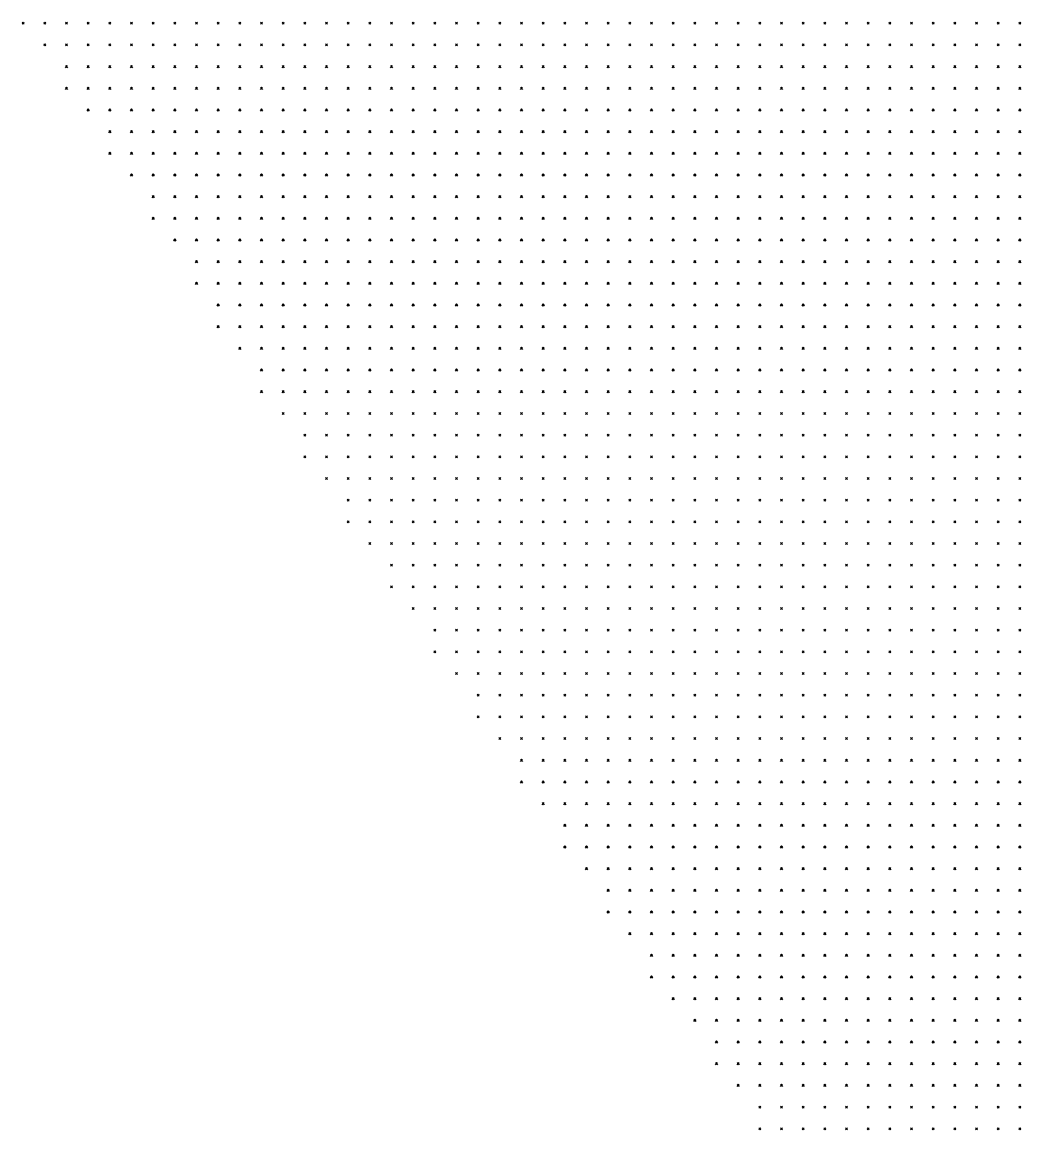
# Model space of a CAD drawing. Header units: metres. Extents: x 441556 to 446409, y 432338 to 461058.
# Drawn here: x 443403.2 to 443541.4, y 446405 to 446558.3 of the extents above; entities that cross this region are included whole.
import ezdxf

# ---------------------------------------------------------------- set-up
doc = ezdxf.new("R2010")
doc.units = ezdxf.units.M
doc.header["$MEASUREMENT"] = 0
doc.header["$PDMODE"] = 35
doc.header["$PDSIZE"] = 0.15
doc.layers.add('DTM-NOK-RevN_POINTS', color=91, linetype='Continuous')

msp = doc.modelspace()

# ---------------------------------------------------------------- linework, layer by layer
at = {"layer": 'DTM-NOK-RevN_POINTS'}
for p in [(443403.307, 446558.111, 407.173), (443406.306, 446558.111, 405.036), (443409.306, 446558.111, 403.388), (443412.305, 446558.111, 402.146), (443415.304, 446558.111, 401.703), (443418.304, 446558.111, 401.225), (443421.303, 446558.111, 401.348), (443424.302, 446558.111, 401.465), (443427.302, 446558.111, 401.196), (443430.301, 446558.111, 401.111), (443433.301, 446558.111, 401.029), (443436.3, 446558.111, 400.911), (443439.299, 446558.111, 400.824), (443442.299, 446558.111, 400.862), (443445.298, 446558.111, 400.918), (443448.297, 446558.111, 401.137), (443451.297, 446558.111, 400.831), (443454.296, 446558.111, 400.616), (443457.295, 446558.111, 400.487), (443460.295, 446558.111, 399.818), (443463.294, 446558.111, 399.357), (443466.293, 446558.111, 399.102), (443469.293, 446558.111, 398.835), (443472.292, 446558.111, 398.102), (443475.292, 446558.111, 397.607), (443478.291, 446558.111, 397.006), (443481.29, 446558.111, 396.434), (443484.29, 446558.111, 395.914), (443487.289, 446558.111, 395.497), (443490.288, 446558.111, 394.879), (443493.288, 446558.111, 394.239), (443496.287, 446558.111, 393.738), (443499.286, 446558.111, 393.065), (443502.286, 446558.111, 392.472), (443505.285, 446558.111, 391.913), (443508.285, 446558.111, 391.294), (443511.284, 446558.111, 390.999), (443514.283, 446558.111, 390.836), (443517.283, 446558.111, 390.04), (443520.282, 446558.111, 389.55), (443523.281, 446558.111, 389.219), (443526.281, 446558.111, 388.656), (443529.28, 446558.111, 388.606), (443532.279, 446558.111, 388.508), (443535.279, 446558.111, 388.21), (443538.278, 446558.111, 387.773), (443541.277, 446558.111, 387.357), (443406.306, 446555.112, 406.251), (443409.306, 446555.112, 404.626), (443412.305, 446555.112, 403.393), (443415.304, 446555.112, 402.834), (443418.304, 446555.112, 402.363), (443421.303, 446555.112, 402.96), (443424.302, 446555.112, 402.979), (443427.302, 446555.112, 402.627), (443430.301, 446555.112, 402.485), (443433.301, 446555.112, 402.382), (443436.3, 446555.112, 402.269), (443439.299, 446555.112, 402.132), (443442.299, 446555.112, 402.127), (443445.298, 446555.112, 402.098), (443448.297, 446555.112, 402.162), (443451.297, 446555.112, 401.885), (443454.296, 446555.112, 401.663), (443457.295, 446555.112, 401.549), (443460.295, 446555.112, 401.002), (443463.294, 446555.112, 400.621), (443466.293, 446555.112, 400.263), (443469.293, 446555.112, 399.761), (443472.292, 446555.112, 399.147), (443475.292, 446555.112, 398.433), (443478.291, 446555.112, 397.686), (443481.29, 446555.112, 397.26), (443484.29, 446555.112, 396.811), (443487.289, 446555.112, 396.172), (443490.288, 446555.112, 395.636), (443493.288, 446555.112, 395.167), (443496.287, 446555.112, 394.699), (443499.286, 446555.112, 394.115), (443502.286, 446555.112, 393.474), (443505.285, 446555.112, 392.776), (443508.285, 446555.112, 392.491), (443511.284, 446555.112, 391.511), (443514.283, 446555.112, 391.27), (443517.283, 446555.112, 391.235), (443520.282, 446555.112, 390.733), (443523.281, 446555.112, 390.309), (443526.281, 446555.112, 389.78), (443529.28, 446555.112, 389.21), (443532.279, 446555.112, 389.041), (443535.279, 446555.112, 388.832), (443538.278, 446555.112, 388.548), (443541.277, 446555.112, 388.07), (443409.306, 446552.112, 406.314), (443412.305, 446552.112, 405.358), (443415.304, 446552.112, 404.664), (443418.304, 446552.112, 404.554), (443421.303, 446552.112, 404.654), (443424.302, 446552.112, 404.416), (443427.302, 446552.112, 404.051), (443430.301, 446552.112, 403.767), (443433.301, 446552.112, 403.693), (443436.3, 446552.112, 403.599), (443439.299, 446552.112, 403.444), (443442.299, 446552.112, 403.342), (443445.298, 446552.112, 403.347), (443448.297, 446552.112, 403.281), (443451.297, 446552.112, 403.086), (443454.296, 446552.112, 402.808), (443457.295, 446552.112, 402.527), (443460.295, 446552.112, 402.073), (443463.294, 446552.112, 401.867), (443466.293, 446552.112, 401.563), (443469.293, 446552.112, 400.935), (443472.292, 446552.112, 400.256), (443475.292, 446552.112, 399.591), (443478.291, 446552.112, 398.891), (443481.29, 446552.112, 398.378), (443484.29, 446552.112, 397.713), (443487.289, 446552.112, 397.265), (443490.288, 446552.112, 396.592), (443493.288, 446552.112, 396.031), (443496.287, 446552.112, 395.506), (443499.286, 446552.112, 395.126), (443502.286, 446552.112, 394.51), (443505.285, 446552.112, 393.918), (443508.285, 446552.112, 393.34), (443511.284, 446552.112, 392.761), (443514.283, 446552.112, 392.136), (443517.283, 446552.112, 391.789), (443520.282, 446552.112, 391.791), (443523.281, 446552.112, 391.407), (443526.281, 446552.112, 390.91), (443529.28, 446552.112, 390.401), (443532.279, 446552.112, 389.943), (443535.279, 446552.112, 389.405), (443538.278, 446552.112, 389.013), (443541.277, 446552.112, 388.629), (443409.306, 446549.113, 408.59), (443412.305, 446549.113, 407.353), (443415.304, 446549.113, 406.92), (443418.304, 446549.113, 406.586), (443421.303, 446549.113, 406.513), (443424.302, 446549.113, 406.178), (443427.302, 446549.113, 405.474), (443430.301, 446549.113, 405.157), (443433.301, 446549.113, 404.94), (443436.3, 446549.113, 404.881), (443439.299, 446549.113, 404.672), (443442.299, 446549.113, 404.715), (443445.298, 446549.113, 404.64), (443448.297, 446549.113, 404.568), (443451.297, 446549.113, 404.534), (443454.296, 446549.113, 404.067), (443457.295, 446549.113, 403.71), (443460.295, 446549.113, 403.23), (443463.294, 446549.113, 402.916), (443466.293, 446549.113, 402.404), (443469.293, 446549.113, 401.987), (443472.292, 446549.113, 401.37), (443475.292, 446549.113, 400.568), (443478.291, 446549.113, 399.929), (443481.29, 446549.113, 399.444), (443484.29, 446549.113, 398.798), (443487.289, 446549.113, 398.147), (443490.288, 446549.113, 397.554), (443493.288, 446549.113, 397.083), (443496.287, 446549.113, 396.456), (443499.286, 446549.113, 395.953), (443502.286, 446549.113, 395.553), (443505.285, 446549.113, 395.131), (443508.285, 446549.113, 394.382), (443511.284, 446549.113, 393.777), (443514.283, 446549.113, 393.265), (443517.283, 446549.113, 392.698), (443520.282, 446549.113, 392.251), (443523.281, 446549.113, 392.032), (443526.281, 446549.113, 391.671), (443529.28, 446549.113, 391.211), (443532.279, 446549.113, 390.624), (443535.279, 446549.113, 390.18), (443538.278, 446549.113, 389.658), (443541.277, 446549.113, 389.133), (443412.305, 446546.113, 409.762), (443415.304, 446546.113, 409.19), (443418.304, 446546.113, 408.825), (443421.303, 446546.113, 408.484), (443424.302, 446546.113, 407.762), (443427.302, 446546.113, 406.969), (443430.301, 446546.113, 406.568), (443433.301, 446546.113, 406.235), (443436.3, 446546.113, 406.123), (443439.299, 446546.113, 406.001), (443442.299, 446546.113, 406.15), (443445.298, 446546.113, 406.156), (443448.297, 446546.113, 406.102), (443451.297, 446546.113, 406.04), (443454.296, 446546.113, 405.581), (443457.295, 446546.113, 405.28), (443460.295, 446546.113, 404.594), (443463.294, 446546.113, 404.093), (443466.293, 446546.113, 403.488), (443469.293, 446546.113, 403.163), (443472.292, 446546.113, 402.519), (443475.292, 446546.113, 401.807), (443478.291, 446546.113, 401), (443481.29, 446546.113, 400.416), (443484.29, 446546.113, 399.791), (443487.289, 446546.113, 399.106), (443490.288, 446546.113, 398.556), (443493.288, 446546.113, 398.023), (443496.287, 446546.113, 397.505), (443499.286, 446546.113, 396.919), (443502.286, 446546.113, 396.702), (443505.285, 446546.113, 396.239), (443508.285, 446546.113, 395.395), (443511.284, 446546.113, 394.853), (443514.283, 446546.113, 394.33), (443517.283, 446546.113, 393.667), (443520.282, 446546.113, 393.295), (443523.281, 446546.113, 392.511), (443526.281, 446546.113, 392.025), (443529.28, 446546.113, 391.803), (443532.279, 446546.113, 391.37), (443535.279, 446546.113, 390.878), (443538.278, 446546.113, 390.373), (443541.277, 446546.113, 389.819), (443415.304, 446543.114, 411.422), (443418.304, 446543.114, 410.887), (443421.303, 446543.114, 409.981), (443424.302, 446543.114, 409.166), (443427.302, 446543.114, 408.544), (443430.301, 446543.114, 408.09), (443433.301, 446543.114, 407.664), (443436.3, 446543.114, 407.474), (443439.299, 446543.114, 407.365), (443442.299, 446543.114, 407.415), (443445.298, 446543.114, 407.419), (443448.297, 446543.114, 407.441), (443451.297, 446543.114, 407.358), (443454.296, 446543.114, 406.966), (443457.295, 446543.114, 406.539), (443460.295, 446543.114, 405.858), (443463.294, 446543.114, 405.288), (443466.293, 446543.114, 404.751), (443469.293, 446543.114, 404.141), (443472.292, 446543.114, 403.629), (443475.292, 446543.114, 402.806), (443478.291, 446543.114, 402.206), (443481.29, 446543.114, 401.481), (443484.29, 446543.114, 400.76), (443487.289, 446543.114, 400.162), (443490.288, 446543.114, 399.6), (443493.288, 446543.114, 398.982), (443496.287, 446543.114, 398.628), (443499.286, 446543.114, 398.1), (443502.286, 446543.114, 397.334), (443505.285, 446543.114, 396.941), (443508.285, 446543.114, 396.365), (443511.284, 446543.114, 395.823), (443514.283, 446543.114, 395.16), (443517.283, 446543.114, 394.613), (443520.282, 446543.114, 394.044), (443523.281, 446543.114, 393.488), (443526.281, 446543.114, 392.971), (443529.28, 446543.114, 392.415), (443532.279, 446543.114, 391.967), (443535.279, 446543.114, 391.345), (443538.278, 446543.114, 390.819), (443541.277, 446543.114, 390.292), (443415.304, 446540.115, 413.578), (443418.304, 446540.115, 412.521), (443421.303, 446540.115, 411.595), (443424.302, 446540.115, 410.572), (443427.302, 446540.115, 410.124), (443430.301, 446540.115, 409.546), (443433.301, 446540.115, 409.14), (443436.3, 446540.115, 409.093), (443439.299, 446540.115, 408.852), (443442.299, 446540.115, 408.907), (443445.298, 446540.115, 408.992), (443448.297, 446540.115, 408.612), (443451.297, 446540.115, 408.4), (443454.296, 446540.115, 408.048), (443457.295, 446540.115, 407.636), (443460.295, 446540.115, 406.991), (443463.294, 446540.115, 406.532), (443466.293, 446540.115, 405.885), (443469.293, 446540.115, 405.231), (443472.292, 446540.115, 404.708), (443475.292, 446540.115, 403.903), (443478.291, 446540.115, 403.269), (443481.29, 446540.115, 402.619), (443484.29, 446540.115, 401.789), (443487.289, 446540.115, 401.153), (443490.288, 446540.115, 400.586), (443493.288, 446540.115, 399.969), (443496.287, 446540.115, 399.576), (443499.286, 446540.115, 398.732), (443502.286, 446540.115, 398.083), (443505.285, 446540.115, 397.438), (443508.285, 446540.115, 396.911), (443511.284, 446540.115, 396.489), (443514.283, 446540.115, 395.859), (443517.283, 446540.115, 395.309), (443520.282, 446540.115, 394.759), (443523.281, 446540.115, 394.253), (443526.281, 446540.115, 393.644), (443529.28, 446540.115, 393.217), (443532.279, 446540.115, 392.657), (443535.279, 446540.115, 391.963), (443538.278, 446540.115, 391.483), (443541.277, 446540.115, 391.016), (443418.304, 446537.115, 414.261), (443421.303, 446537.115, 412.982), (443424.302, 446537.115, 412.007), (443427.302, 446537.115, 411.433), (443430.301, 446537.115, 410.934), (443433.301, 446537.115, 410.591), (443436.3, 446537.115, 410.51), (443439.299, 446537.115, 410.34), (443442.299, 446537.115, 410.443), (443445.298, 446537.115, 410.462), (443448.297, 446537.115, 409.886), (443451.297, 446537.115, 409.4), (443454.296, 446537.115, 409.102), (443457.295, 446537.115, 408.712), (443460.295, 446537.115, 408.03), (443463.294, 446537.115, 407.481), (443466.293, 446537.115, 406.971), (443469.293, 446537.115, 406.402), (443472.292, 446537.115, 405.785), (443475.292, 446537.115, 404.967), (443478.291, 446537.115, 404.332), (443481.29, 446537.115, 403.567), (443484.29, 446537.115, 402.946), (443487.289, 446537.115, 402.164), (443490.288, 446537.115, 401.559), (443493.288, 446537.115, 400.788), (443496.287, 446537.115, 400.177), (443499.286, 446537.115, 399.71), (443502.286, 446537.115, 399.093), (443505.285, 446537.115, 398.521), (443508.285, 446537.115, 397.797), (443511.284, 446537.115, 397.231), (443514.283, 446537.115, 396.679), (443517.283, 446537.115, 396.061), (443520.282, 446537.115, 395.432), (443523.281, 446537.115, 394.784), (443526.281, 446537.115, 394.303), (443529.28, 446537.115, 393.857), (443532.279, 446537.115, 393.255), (443535.279, 446537.115, 392.684), (443538.278, 446537.115, 392.18), (443541.277, 446537.115, 391.687), (443421.303, 446534.116, 414.678), (443424.302, 446534.116, 413.68), (443427.302, 446534.116, 413.078), (443430.301, 446534.116, 412.588), (443433.301, 446534.116, 412.197), (443436.3, 446534.116, 411.964), (443439.299, 446534.116, 411.845), (443442.299, 446534.116, 411.739), (443445.298, 446534.116, 411.557), (443448.297, 446534.116, 411.376), (443451.297, 446534.116, 411.042), (443454.296, 446534.116, 410.668), (443457.295, 446534.116, 410.083), (443460.295, 446534.116, 409.221), (443463.294, 446534.116, 408.648), (443466.293, 446534.116, 408.058), (443469.293, 446534.116, 407.617), (443472.292, 446534.116, 406.894), (443475.292, 446534.116, 406.211), (443478.291, 446534.116, 405.232), (443481.29, 446534.116, 404.575), (443484.29, 446534.116, 403.803), (443487.289, 446534.116, 403.127), (443490.288, 446534.116, 402.417), (443493.288, 446534.116, 401.753), (443496.287, 446534.116, 401.162), (443499.286, 446534.116, 400.47), (443502.286, 446534.116, 399.899), (443505.285, 446534.116, 399.203), (443508.285, 446534.116, 398.53), (443511.284, 446534.116, 397.922), (443514.283, 446534.116, 397.388), (443517.283, 446534.116, 396.781), (443520.282, 446534.116, 396.305), (443523.281, 446534.116, 395.599), (443526.281, 446534.116, 394.962), (443529.28, 446534.116, 394.461), (443532.279, 446534.116, 393.933), (443535.279, 446534.116, 393.398), (443538.278, 446534.116, 392.77), (443541.277, 446534.116, 392.371), (443421.303, 446531.117, 416.36), (443424.302, 446531.117, 415.269), (443427.302, 446531.117, 414.582), (443430.301, 446531.117, 414.269), (443433.301, 446531.117, 413.853), (443436.3, 446531.117, 413.709), (443439.299, 446531.117, 413.432), (443442.299, 446531.117, 413.329), (443445.298, 446531.117, 412.953), (443448.297, 446531.117, 412.794), (443451.297, 446531.117, 412.314), (443454.296, 446531.117, 411.898), (443457.295, 446531.117, 411.141), (443460.295, 446531.117, 410.382), (443463.294, 446531.117, 409.911), (443466.293, 446531.117, 409.328), (443469.293, 446531.117, 408.653), (443472.292, 446531.117, 408.009), (443475.292, 446531.117, 407.192), (443478.291, 446531.117, 406.183), (443481.29, 446531.117, 405.372), (443484.29, 446531.117, 404.789), (443487.289, 446531.117, 403.985), (443490.288, 446531.117, 403.206), (443493.288, 446531.117, 402.655), (443496.287, 446531.117, 401.979), (443499.286, 446531.117, 401.42), (443502.286, 446531.117, 400.687), (443505.285, 446531.117, 399.942), (443508.285, 446531.117, 399.321), (443511.284, 446531.117, 398.696), (443514.283, 446531.117, 398.054), (443517.283, 446531.117, 397.482), (443520.282, 446531.117, 396.826), (443523.281, 446531.117, 396.237), (443526.281, 446531.117, 395.637), (443529.28, 446531.117, 394.948), (443532.279, 446531.117, 394.474), (443535.279, 446531.117, 393.919), (443538.278, 446531.117, 393.334), (443541.277, 446531.117, 392.931), (443424.302, 446528.117, 416.832), (443427.302, 446528.117, 416.189), (443430.301, 446528.117, 415.954), (443433.301, 446528.117, 415.704), (443436.3, 446528.117, 415.524), (443439.299, 446528.117, 415.044), (443442.299, 446528.117, 414.732), (443445.298, 446528.117, 414.476), (443448.297, 446528.117, 414.108), (443451.297, 446528.117, 413.605), (443454.296, 446528.117, 413.204), (443457.295, 446528.117, 412.442), (443460.295, 446528.117, 411.783), (443463.294, 446528.117, 411.145), (443466.293, 446528.117, 410.672), (443469.293, 446528.117, 409.932), (443472.292, 446528.117, 409.106), (443475.292, 446528.117, 407.978), (443478.291, 446528.117, 407.292), (443481.29, 446528.117, 406.522), (443484.29, 446528.117, 405.662), (443487.289, 446528.117, 404.771), (443490.288, 446528.117, 404.088), (443493.288, 446528.117, 403.407), (443496.287, 446528.117, 402.73), (443499.286, 446528.117, 402.098), (443502.286, 446528.117, 401.388), (443505.285, 446528.117, 400.665), (443508.285, 446528.117, 399.982), (443511.284, 446528.117, 399.35), (443514.283, 446528.117, 398.703), (443517.283, 446528.117, 398.026), (443520.282, 446528.117, 397.374), (443523.281, 446528.117, 396.809), (443526.281, 446528.117, 396.162), (443529.28, 446528.117, 395.564), (443532.279, 446528.117, 394.961), (443535.279, 446528.117, 394.516), (443538.278, 446528.117, 393.915), (443541.277, 446528.117, 393.365), (443427.302, 446525.118, 418.254), (443430.301, 446525.118, 417.848), (443433.301, 446525.118, 417.602), (443436.3, 446525.118, 417.211), (443439.299, 446525.118, 416.68), (443442.299, 446525.118, 416.248), (443445.298, 446525.118, 416.021), (443448.297, 446525.118, 415.672), (443451.297, 446525.118, 415.292), (443454.296, 446525.118, 414.81), (443457.295, 446525.118, 413.911), (443460.295, 446525.118, 413.041), (443463.294, 446525.118, 412.356), (443466.293, 446525.118, 411.696), (443469.293, 446525.118, 410.971), (443472.292, 446525.118, 410.163), (443475.292, 446525.118, 409.289), (443478.291, 446525.118, 408.381), (443481.29, 446525.118, 407.475), (443484.29, 446525.118, 406.618), (443487.289, 446525.118, 405.759), (443490.288, 446525.118, 405.019), (443493.288, 446525.118, 404.365), (443496.287, 446525.118, 403.757), (443499.286, 446525.118, 402.807), (443502.286, 446525.118, 402.134), (443505.285, 446525.118, 401.383), (443508.285, 446525.118, 400.624), (443511.284, 446525.118, 399.898), (443514.283, 446525.118, 399.369), (443517.283, 446525.118, 398.706), (443520.282, 446525.118, 398.071), (443523.281, 446525.118, 397.334), (443526.281, 446525.118, 396.839), (443529.28, 446525.118, 396.187), (443532.279, 446525.118, 395.397), (443535.279, 446525.118, 395.022), (443538.278, 446525.118, 394.507), (443541.277, 446525.118, 393.865), (443427.302, 446522.119, 420.038), (443430.301, 446522.119, 419.47), (443433.301, 446522.119, 419.117), (443436.3, 446522.119, 418.739), (443439.299, 446522.119, 418.252), (443442.299, 446522.119, 417.75), (443445.298, 446522.119, 417.503), (443448.297, 446522.119, 416.993), (443451.297, 446522.119, 416.58), (443454.296, 446522.119, 415.899), (443457.295, 446522.119, 415.011), (443460.295, 446522.119, 414.297), (443463.294, 446522.119, 413.774), (443466.293, 446522.119, 412.841), (443469.293, 446522.119, 412.291), (443472.292, 446522.119, 411.258), (443475.292, 446522.119, 410.344), (443478.291, 446522.119, 409.342), (443481.29, 446522.119, 408.375), (443484.29, 446522.119, 407.655), (443487.289, 446522.119, 406.869), (443490.288, 446522.119, 406.04), (443493.288, 446522.119, 405.326), (443496.287, 446522.119, 404.48), (443499.286, 446522.119, 403.754), (443502.286, 446522.119, 402.818), (443505.285, 446522.119, 402.182), (443508.285, 446522.119, 401.3), (443511.284, 446522.119, 400.617), (443514.283, 446522.119, 399.837), (443517.283, 446522.119, 399.289), (443520.282, 446522.119, 398.611), (443523.281, 446522.119, 398.057), (443526.281, 446522.119, 397.543), (443529.28, 446522.119, 396.87), (443532.279, 446522.119, 396.243), (443535.279, 446522.119, 395.625), (443538.278, 446522.119, 395.142), (443541.277, 446522.119, 394.581), (443430.301, 446519.119, 421.262), (443433.301, 446519.119, 420.795), (443436.3, 446519.119, 420.231), (443439.299, 446519.119, 419.729), (443442.299, 446519.119, 419.315), (443445.298, 446519.119, 418.671), (443448.297, 446519.119, 417.839), (443451.297, 446519.119, 417.609), (443454.296, 446519.119, 417.047), (443457.295, 446519.119, 416.4), (443460.295, 446519.119, 415.643), (443463.294, 446519.119, 414.834), (443466.293, 446519.119, 413.883), (443469.293, 446519.119, 413.206), (443472.292, 446519.119, 412.247), (443475.292, 446519.119, 411.239), (443478.291, 446519.119, 410.264), (443481.29, 446519.119, 409.387), (443484.29, 446519.119, 408.476), (443487.289, 446519.119, 407.873), (443490.288, 446519.119, 407.207), (443493.288, 446519.119, 406.211), (443496.287, 446519.119, 405.36), (443499.286, 446519.119, 404.497), (443502.286, 446519.119, 403.69), (443505.285, 446519.119, 402.83), (443508.285, 446519.119, 402.123), (443511.284, 446519.119, 401.395), (443514.283, 446519.119, 400.693), (443517.283, 446519.119, 399.91), (443520.282, 446519.119, 399.208), (443523.281, 446519.119, 398.761), (443526.281, 446519.119, 398.157), (443529.28, 446519.119, 397.519), (443532.279, 446519.119, 396.853), (443535.279, 446519.119, 396.235), (443538.278, 446519.119, 395.901), (443541.277, 446519.119, 395.432), (443430.301, 446516.12, 423.089), (443433.301, 446516.12, 422.514), (443436.3, 446516.12, 421.716), (443439.299, 446516.12, 420.721), (443442.299, 446516.12, 419.756), (443445.298, 446516.12, 419.109), (443448.297, 446516.12, 418.885), (443451.297, 446516.12, 418.978), (443454.296, 446516.12, 418.381), (443457.295, 446516.12, 417.615), (443460.295, 446516.12, 416.868), (443463.294, 446516.12, 415.984), (443466.293, 446516.12, 415.138), (443469.293, 446516.12, 414.423), (443472.292, 446516.12, 413.191), (443475.292, 446516.12, 412.108), (443478.291, 446516.12, 411.129), (443481.29, 446516.12, 410.069), (443484.29, 446516.12, 409.326), (443487.289, 446516.12, 408.701), (443490.288, 446516.12, 408.039), (443493.288, 446516.12, 407.244), (443496.287, 446516.12, 406.434), (443499.286, 446516.12, 405.421), (443502.286, 446516.12, 404.601), (443505.285, 446516.12, 403.733), (443508.285, 446516.12, 402.884), (443511.284, 446516.12, 402.08), (443514.283, 446516.12, 401.402), (443517.283, 446516.12, 400.566), (443520.282, 446516.12, 399.885), (443523.281, 446516.12, 399.389), (443526.281, 446516.12, 398.777), (443529.28, 446516.12, 398.079), (443532.279, 446516.12, 397.647), (443535.279, 446516.12, 396.822), (443538.278, 446516.12, 396.267), (443541.277, 446516.12, 395.711), (443433.301, 446513.12, 424.255), (443436.3, 446513.12, 423.177), (443439.299, 446513.12, 421.86), (443442.299, 446513.12, 420.901), (443445.298, 446513.12, 420.389), (443448.297, 446513.12, 420.457), (443451.297, 446513.12, 420.517), (443454.296, 446513.12, 419.648), (443457.295, 446513.12, 418.838), (443460.295, 446513.12, 417.852), (443463.294, 446513.12, 417.005), (443466.293, 446513.12, 416.099), (443469.293, 446513.12, 415.115), (443472.292, 446513.12, 414.022), (443475.292, 446513.12, 412.967), (443478.291, 446513.12, 411.9), (443481.29, 446513.12, 410.883), (443484.29, 446513.12, 409.95), (443487.289, 446513.12, 409.339), (443490.288, 446513.12, 408.763), (443493.288, 446513.12, 408.178), (443496.287, 446513.12, 407.425), (443499.286, 446513.12, 406.587), (443502.286, 446513.12, 405.64), (443505.285, 446513.12, 404.64), (443508.285, 446513.12, 403.673), (443511.284, 446513.12, 402.773), (443514.283, 446513.12, 402.058), (443517.283, 446513.12, 401.491), (443520.282, 446513.12, 400.559), (443523.281, 446513.12, 399.878), (443526.281, 446513.12, 399.385), (443529.28, 446513.12, 398.642), (443532.279, 446513.12, 398.03), (443535.279, 446513.12, 397.448), (443538.278, 446513.12, 396.925), (443541.277, 446513.12, 396.401), (443436.3, 446510.121, 424.607), (443439.299, 446510.121, 423.519), (443442.299, 446510.121, 422.698), (443445.298, 446510.121, 422.28), (443448.297, 446510.121, 422.332), (443451.297, 446510.121, 421.824), (443454.296, 446510.121, 420.815), (443457.295, 446510.121, 419.837), (443460.295, 446510.121, 418.95), (443463.294, 446510.121, 418.052), (443466.293, 446510.121, 416.828), (443469.293, 446510.121, 415.87), (443472.292, 446510.121, 414.826), (443475.292, 446510.121, 413.749), (443478.291, 446510.121, 412.788), (443481.29, 446510.121, 411.709), (443484.29, 446510.121, 410.59), (443487.289, 446510.121, 409.871), (443490.288, 446510.121, 409.44), (443493.288, 446510.121, 409.013), (443496.287, 446510.121, 408.282), (443499.286, 446510.121, 407.544), (443502.286, 446510.121, 406.606), (443505.285, 446510.121, 405.644), (443508.285, 446510.121, 404.675), (443511.284, 446510.121, 403.689), (443514.283, 446510.121, 402.676), (443517.283, 446510.121, 401.909), (443520.282, 446510.121, 401.193), (443523.281, 446510.121, 400.6), (443526.281, 446510.121, 399.997), (443529.28, 446510.121, 399.359), (443532.279, 446510.121, 398.693), (443535.279, 446510.121, 398.032), (443538.278, 446510.121, 397.502), (443541.277, 446510.121, 397.107), (443436.3, 446507.122, 425.955), (443439.299, 446507.122, 425.093), (443442.299, 446507.122, 424.518), (443445.298, 446507.122, 423.949), (443448.297, 446507.122, 423.884), (443451.297, 446507.122, 422.922), (443454.296, 446507.122, 421.854), (443457.295, 446507.122, 420.887), (443460.295, 446507.122, 419.963), (443463.294, 446507.122, 419.008), (443466.293, 446507.122, 417.899), (443469.293, 446507.122, 416.558), (443472.292, 446507.122, 415.585), (443475.292, 446507.122, 414.803), (443478.291, 446507.122, 413.806), (443481.29, 446507.122, 412.802), (443484.29, 446507.122, 411.58), (443487.289, 446507.122, 411.053), (443490.288, 446507.122, 410.749), (443493.288, 446507.122, 410.094), (443496.287, 446507.122, 409.471), (443499.286, 446507.122, 408.564), (443502.286, 446507.122, 407.613), (443505.285, 446507.122, 406.62), (443508.285, 446507.122, 405.579), (443511.284, 446507.122, 404.495), (443514.283, 446507.122, 403.565), (443517.283, 446507.122, 402.641), (443520.282, 446507.122, 401.905), (443523.281, 446507.122, 401.259), (443526.281, 446507.122, 400.55), (443529.28, 446507.122, 399.943), (443532.279, 446507.122, 399.427), (443535.279, 446507.122, 398.881), (443538.278, 446507.122, 398.001), (443541.277, 446507.122, 397.459), (443439.299, 446504.122, 426.405), (443442.299, 446504.122, 426.057), (443445.298, 446504.122, 425.612), (443448.297, 446504.122, 425.103), (443451.297, 446504.122, 424.275), (443454.296, 446504.122, 422.714), (443457.295, 446504.122, 421.439), (443460.295, 446504.122, 420.46), (443463.294, 446504.122, 419.767), (443466.293, 446504.122, 418.856), (443469.293, 446504.122, 417.461), (443472.292, 446504.122, 416.571), (443475.292, 446504.122, 415.867), (443478.291, 446504.122, 415.054), (443481.29, 446504.122, 414.409), (443484.29, 446504.122, 413.506), (443487.289, 446504.122, 412.887), (443490.288, 446504.122, 412.221), (443493.288, 446504.122, 411.641), (443496.287, 446504.122, 410.823), (443499.286, 446504.122, 409.788), (443502.286, 446504.122, 408.821), (443505.285, 446504.122, 407.641), (443508.285, 446504.122, 406.663), (443511.284, 446504.122, 405.772), (443514.283, 446504.122, 404.697), (443517.283, 446504.122, 403.669), (443520.282, 446504.122, 402.698), (443523.281, 446504.122, 401.916), (443526.281, 446504.122, 401.374), (443529.28, 446504.122, 400.787), (443532.279, 446504.122, 400.265), (443535.279, 446504.122, 399.56), (443538.278, 446504.122, 398.583), (443541.277, 446504.122, 397.966), (443442.299, 446501.123, 427.401), (443445.298, 446501.123, 426.602), (443448.297, 446501.123, 425.477), (443451.297, 446501.123, 424.458), (443454.296, 446501.123, 423.015), (443457.295, 446501.123, 421.606), (443460.295, 446501.123, 420.8), (443463.294, 446501.123, 420.154), (443466.293, 446501.123, 419.585), (443469.293, 446501.123, 418.36), (443472.292, 446501.123, 417.149), (443475.292, 446501.123, 416.166), (443478.291, 446501.123, 415.578), (443481.29, 446501.123, 415.436), (443484.29, 446501.123, 414.939), (443487.289, 446501.123, 414.481), (443490.288, 446501.123, 413.757), (443493.288, 446501.123, 412.919), (443496.287, 446501.123, 412.167), (443499.286, 446501.123, 411.127), (443502.286, 446501.123, 409.976), (443505.285, 446501.123, 408.669), (443508.285, 446501.123, 407.756), (443511.284, 446501.123, 406.593), (443514.283, 446501.123, 405.706), (443517.283, 446501.123, 404.737), (443520.282, 446501.123, 403.685), (443523.281, 446501.123, 402.806), (443526.281, 446501.123, 402.309), (443529.28, 446501.123, 401.714), (443532.279, 446501.123, 400.898), (443535.279, 446501.123, 399.76), (443538.278, 446501.123, 399.278), (443541.277, 446501.123, 399.243), (443442.299, 446498.124, 428.573), (443445.298, 446498.124, 427.246), (443448.297, 446498.124, 426.142), (443451.297, 446498.124, 424.847), (443454.296, 446498.124, 423.536), (443457.295, 446498.124, 422.458), (443460.295, 446498.124, 422.074), (443463.294, 446498.124, 421.286), (443466.293, 446498.124, 420.158), (443469.293, 446498.124, 418.625), (443472.292, 446498.124, 417.228), (443475.292, 446498.124, 416.775), (443478.291, 446498.124, 416.609), (443481.29, 446498.124, 416.623), (443484.29, 446498.124, 416.728), (443487.289, 446498.124, 416.082), (443490.288, 446498.124, 415.218), (443493.288, 446498.124, 414.426), (443496.287, 446498.124, 413.567), (443499.286, 446498.124, 412.552), (443502.286, 446498.124, 411.325), (443505.285, 446498.124, 409.995), (443508.285, 446498.124, 409.062), (443511.284, 446498.124, 408.009), (443514.283, 446498.124, 406.927), (443517.283, 446498.124, 405.801), (443520.282, 446498.124, 404.864), (443523.281, 446498.124, 404.02), (443526.281, 446498.124, 403.33), (443529.28, 446498.124, 402.341), (443532.279, 446498.124, 401.517), (443535.279, 446498.124, 400.706), (443538.278, 446498.124, 399.865), (443541.277, 446498.124, 399.52), (443445.298, 446495.124, 428.421), (443448.297, 446495.124, 427.075), (443451.297, 446495.124, 426.023), (443454.296, 446495.124, 424.552), (443457.295, 446495.124, 423.93), (443460.295, 446495.124, 423.406), (443463.294, 446495.124, 422.021), (443466.293, 446495.124, 420.751), (443469.293, 446495.124, 419.38), (443472.292, 446495.124, 418.53), (443475.292, 446495.124, 418.275), (443478.291, 446495.124, 418.306), (443481.29, 446495.124, 418.496), (443484.29, 446495.124, 418.127), (443487.289, 446495.124, 417.78), (443490.288, 446495.124, 417.038), (443493.288, 446495.124, 416.029), (443496.287, 446495.124, 415.204), (443499.286, 446495.124, 413.871), (443502.286, 446495.124, 412.928), (443505.285, 446495.124, 411.947), (443508.285, 446495.124, 411.058), (443511.284, 446495.124, 409.744), (443514.283, 446495.124, 408.594), (443517.283, 446495.124, 407.39), (443520.282, 446495.124, 406.106), (443523.281, 446495.124, 405.176), (443526.281, 446495.124, 404.138), (443529.28, 446495.124, 403.272), (443532.279, 446495.124, 402.47), (443535.279, 446495.124, 401.631), (443538.278, 446495.124, 400.828), (443541.277, 446495.124, 400.045), (443448.297, 446492.125, 428.402), (443451.297, 446492.125, 426.983), (443454.296, 446492.125, 425.987), (443457.295, 446492.125, 425.462), (443460.295, 446492.125, 424.327), (443463.294, 446492.125, 423.013), (443466.293, 446492.125, 421.657), (443469.293, 446492.125, 420.977), (443472.292, 446492.125, 421.046), (443475.292, 446492.125, 420.705), (443478.291, 446492.125, 420.716), (443481.29, 446492.125, 420.438), (443484.29, 446492.125, 419.944), (443487.289, 446492.125, 419.457), (443490.288, 446492.125, 418.655), (443493.288, 446492.125, 417.689), (443496.287, 446492.125, 416.501), (443499.286, 446492.125, 415.485), (443502.286, 446492.125, 414.876), (443505.285, 446492.125, 414.05), (443508.285, 446492.125, 413.166), (443511.284, 446492.125, 411.444), (443514.283, 446492.125, 410.201), (443517.283, 446492.125, 408.93), (443520.282, 446492.125, 407.216), (443523.281, 446492.125, 406.07), (443526.281, 446492.125, 405.307), (443529.28, 446492.125, 404.462), (443532.279, 446492.125, 403.507), (443535.279, 446492.125, 402.572), (443538.278, 446492.125, 401.736), (443541.277, 446492.125, 400.883), (443448.297, 446489.126, 429.47), (443451.297, 446489.126, 428.079), (443454.296, 446489.126, 427.607), (443457.295, 446489.126, 426.907), (443460.295, 446489.126, 425.701), (443463.294, 446489.126, 424.177), (443466.293, 446489.126, 423.156), (443469.293, 446489.126, 423.067), (443472.292, 446489.126, 423.062), (443475.292, 446489.126, 422.893), (443478.291, 446489.126, 422.813), (443481.29, 446489.126, 422.264), (443484.29, 446489.126, 421.721), (443487.289, 446489.126, 421.115), (443490.288, 446489.126, 420.187), (443493.288, 446489.126, 419.262), (443496.287, 446489.126, 418), (443499.286, 446489.126, 417.001), (443502.286, 446489.126, 416.159), (443505.285, 446489.126, 414.986), (443508.285, 446489.126, 414.224), (443511.284, 446489.126, 413.067), (443514.283, 446489.126, 411.698), (443517.283, 446489.126, 410.097), (443520.282, 446489.126, 408.651), (443523.281, 446489.126, 407.49), (443526.281, 446489.126, 406.608), (443529.28, 446489.126, 405.553), (443532.279, 446489.126, 404.582), (443535.279, 446489.126, 403.607), (443538.278, 446489.126, 402.654), (443541.277, 446489.126, 401.969), (443451.297, 446486.126, 429.907), (443454.296, 446486.126, 429.46), (443457.295, 446486.126, 428.574), (443460.295, 446486.126, 427.744), (443463.294, 446486.126, 426.606), (443466.293, 446486.126, 425.505), (443469.293, 446486.126, 425.473), (443472.292, 446486.126, 425.253), (443475.292, 446486.126, 424.866), (443478.291, 446486.126, 424.498), (443481.29, 446486.126, 424.016), (443484.29, 446486.126, 423.518), (443487.289, 446486.126, 422.69), (443490.288, 446486.126, 421.939), (443493.288, 446486.126, 420.709), (443496.287, 446486.126, 419.694), (443499.286, 446486.126, 418.324), (443502.286, 446486.126, 416.555), (443505.285, 446486.126, 415.298), (443508.285, 446486.126, 414.37), (443511.284, 446486.126, 413.355), (443514.283, 446486.126, 412.468), (443517.283, 446486.126, 411.483), (443520.282, 446486.126, 410.442), (443523.281, 446486.126, 409.278), (443526.281, 446486.126, 408.142), (443529.28, 446486.126, 407.115), (443532.279, 446486.126, 406.125), (443535.279, 446486.126, 405.041), (443538.278, 446486.126, 403.853), (443541.277, 446486.126, 402.844), (443454.296, 446483.127, 431.01), (443457.295, 446483.127, 430.037), (443460.295, 446483.127, 429.515), (443463.294, 446483.127, 428.635), (443466.293, 446483.127, 427.931), (443469.293, 446483.127, 427.7), (443472.292, 446483.127, 426.966), (443475.292, 446483.127, 426.589), (443478.291, 446483.127, 426.208), (443481.29, 446483.127, 425.579), (443484.29, 446483.127, 425.025), (443487.289, 446483.127, 424.244), (443490.288, 446483.127, 423.487), (443493.288, 446483.127, 422.38), (443496.287, 446483.127, 421.079), (443499.286, 446483.127, 419.249), (443502.286, 446483.127, 417.289), (443505.285, 446483.127, 416.324), (443508.285, 446483.127, 415.292), (443511.284, 446483.127, 413.728), (443514.283, 446483.127, 412.609), (443517.283, 446483.127, 411.725), (443520.282, 446483.127, 410.806), (443523.281, 446483.127, 409.939), (443526.281, 446483.127, 409.037), (443529.28, 446483.127, 408.105), (443532.279, 446483.127, 407.383), (443535.279, 446483.127, 406.493), (443538.278, 446483.127, 405.52), (443541.277, 446483.127, 404.152), (443454.296, 446480.128, 432.536), (443457.295, 446480.128, 431.564), (443460.295, 446480.128, 431.118), (443463.294, 446480.128, 430.44), (443466.293, 446480.128, 429.847), (443469.293, 446480.128, 429.381), (443472.292, 446480.128, 428.872), (443475.292, 446480.128, 428.5), (443478.291, 446480.128, 427.859), (443481.29, 446480.128, 427.326), (443484.29, 446480.128, 426.746), (443487.289, 446480.128, 426.073), (443490.288, 446480.128, 425.157), (443493.288, 446480.128, 423.819), (443496.287, 446480.128, 422.714), (443499.286, 446480.128, 420.068), (443502.286, 446480.128, 418.585), (443505.285, 446480.128, 418.393), (443508.285, 446480.128, 417.798), (443511.284, 446480.128, 416.054), (443514.283, 446480.128, 414.3), (443517.283, 446480.128, 412.695), (443520.282, 446480.128, 411.465), (443523.281, 446480.128, 410.354), (443526.281, 446480.128, 409.394), (443529.28, 446480.128, 408.346), (443532.279, 446480.128, 407.478), (443535.279, 446480.128, 407.047), (443538.278, 446480.128, 406.76), (443541.277, 446480.128, 405.699), (443457.295, 446477.128, 433.433), (443460.295, 446477.128, 432.862), (443463.294, 446477.128, 432.37), (443466.293, 446477.128, 431.715), (443469.293, 446477.128, 431.18), (443472.292, 446477.128, 430.69), (443475.292, 446477.128, 430.236), (443478.291, 446477.128, 429.571), (443481.29, 446477.128, 429.157), (443484.29, 446477.128, 428.641), (443487.289, 446477.128, 427.831), (443490.288, 446477.128, 426.907), (443493.288, 446477.128, 425.625), (443496.287, 446477.128, 424.385), (443499.286, 446477.128, 421.467), (443502.286, 446477.128, 420.405), (443505.285, 446477.128, 420.539), (443508.285, 446477.128, 419.364), (443511.284, 446477.128, 417.643), (443514.283, 446477.128, 416.311), (443517.283, 446477.128, 415.01), (443520.282, 446477.128, 413.685), (443523.281, 446477.128, 412.434), (443526.281, 446477.128, 411.33), (443529.28, 446477.128, 410.37), (443532.279, 446477.128, 408.751), (443535.279, 446477.128, 407.405), (443538.278, 446477.128, 406.983), (443541.277, 446477.128, 406.597), (443460.295, 446474.129, 434.73), (443463.294, 446474.129, 434.209), (443466.293, 446474.129, 433.515), (443469.293, 446474.129, 432.981), (443472.292, 446474.129, 432.528), (443475.292, 446474.129, 431.873), (443478.291, 446474.129, 431.307), (443481.29, 446474.129, 430.909), (443484.29, 446474.129, 430.236), (443487.289, 446474.129, 429.571), (443490.288, 446474.129, 428.62), (443493.288, 446474.129, 427.13), (443496.287, 446474.129, 425.822), (443499.286, 446474.129, 423.205), (443502.286, 446474.129, 422.112), (443505.285, 446474.129, 422.426), (443508.285, 446474.129, 420.785), (443511.284, 446474.129, 419.206), (443514.283, 446474.129, 417.963), (443517.283, 446474.129, 416.514), (443520.282, 446474.129, 415.251), (443523.281, 446474.129, 414.039), (443526.281, 446474.129, 412.863), (443529.28, 446474.129, 411.9), (443532.279, 446474.129, 410.706), (443535.279, 446474.129, 408.656), (443538.278, 446474.129, 407.494), (443541.277, 446474.129, 406.682), (443460.295, 446471.129, 436.591), (443463.294, 446471.129, 436.14), (443466.293, 446471.129, 435.43), (443469.293, 446471.129, 434.872), (443472.292, 446471.129, 434.304), (443475.292, 446471.129, 433.59), (443478.291, 446471.129, 433.163), (443481.29, 446471.129, 432.569), (443484.29, 446471.129, 431.939), (443487.289, 446471.129, 431.131), (443490.288, 446471.129, 430.107), (443493.288, 446471.129, 428.784), (443496.287, 446471.129, 427.373), (443499.286, 446471.129, 424.656), (443502.286, 446471.129, 423.664), (443505.285, 446471.129, 423.856), (443508.285, 446471.129, 422.45), (443511.284, 446471.129, 420.98), (443514.283, 446471.129, 419.613), (443517.283, 446471.129, 418.245), (443520.282, 446471.129, 417.007), (443523.281, 446471.129, 415.721), (443526.281, 446471.129, 414.513), (443529.28, 446471.129, 413.432), (443532.279, 446471.129, 411.935), (443535.279, 446471.129, 409.675), (443538.278, 446471.129, 408.527), (443541.277, 446471.129, 407.973), (443463.294, 446468.13, 437.898), (443466.293, 446468.13, 437.338), (443469.293, 446468.13, 436.781), (443472.292, 446468.13, 436.008), (443475.292, 446468.13, 435.379), (443478.291, 446468.13, 434.388), (443481.29, 446468.13, 434.028), (443484.29, 446468.13, 433.443), (443487.289, 446468.13, 432.461), (443490.288, 446468.13, 431.32), (443493.288, 446468.13, 430.182), (443496.287, 446468.13, 429.07), (443499.286, 446468.13, 426.471), (443502.286, 446468.13, 425.146), (443505.285, 446468.13, 425.186), (443508.285, 446468.13, 424.098), (443511.284, 446468.13, 422.638), (443514.283, 446468.13, 421.346), (443517.283, 446468.13, 420.086), (443520.282, 446468.13, 418.592), (443523.281, 446468.13, 417.378), (443526.281, 446468.13, 416.083), (443529.28, 446468.13, 414.947), (443532.279, 446468.13, 413.465), (443535.279, 446468.13, 411.243), (443538.278, 446468.13, 409.898), (443541.277, 446468.13, 409.24), (443466.293, 446465.131, 438.966), (443469.293, 446465.131, 438.452), (443472.292, 446465.131, 437.829), (443475.292, 446465.131, 437.21), (443478.291, 446465.131, 436.434), (443481.29, 446465.131, 435.748), (443484.29, 446465.131, 435.03), (443487.289, 446465.131, 434.101), (443490.288, 446465.131, 432.944), (443493.288, 446465.131, 431.657), (443496.287, 446465.131, 430.364), (443499.286, 446465.131, 428.791), (443502.286, 446465.131, 426.652), (443505.285, 446465.131, 426.346), (443508.285, 446465.131, 426.06), (443511.284, 446465.131, 424.511), (443514.283, 446465.131, 423.009), (443517.283, 446465.131, 421.792), (443520.282, 446465.131, 420.42), (443523.281, 446465.131, 419.29), (443526.281, 446465.131, 418.121), (443529.28, 446465.131, 416.736), (443532.279, 446465.131, 415.543), (443535.279, 446465.131, 413.944), (443538.278, 446465.131, 412.335), (443541.277, 446465.131, 411.207), (443466.293, 446462.131, 440.589), (443469.293, 446462.131, 440.031), (443472.292, 446462.131, 439.557), (443475.292, 446462.131, 438.802), (443478.291, 446462.131, 438.266), (443481.29, 446462.131, 437.458), (443484.29, 446462.131, 436.695), (443487.289, 446462.131, 435.713), (443490.288, 446462.131, 434.475), (443493.288, 446462.131, 433.245), (443496.287, 446462.131, 432.07), (443499.286, 446462.131, 430.676), (443502.286, 446462.131, 428.478), (443505.285, 446462.131, 427.583), (443508.285, 446462.131, 427.644), (443511.284, 446462.131, 426.616), (443514.283, 446462.131, 425.203), (443517.283, 446462.131, 423.552), (443520.282, 446462.131, 422.315), (443523.281, 446462.131, 421.349), (443526.281, 446462.131, 420.199), (443529.28, 446462.131, 418.827), (443532.279, 446462.131, 417.307), (443535.279, 446462.131, 415.785), (443538.278, 446462.131, 413.946), (443541.277, 446462.131, 413.148), (443469.293, 446459.132, 441.936), (443472.292, 446459.132, 441.406), (443475.292, 446459.132, 440.598), (443478.291, 446459.132, 439.95), (443481.29, 446459.132, 439.007), (443484.29, 446459.132, 438.316), (443487.289, 446459.132, 437.374), (443490.288, 446459.132, 436.182), (443493.288, 446459.132, 434.911), (443496.287, 446459.132, 433.924), (443499.286, 446459.132, 432.587), (443502.286, 446459.132, 430.489), (443505.285, 446459.132, 429.009), (443508.285, 446459.132, 428.572), (443511.284, 446459.132, 428.02), (443514.283, 446459.132, 426.916), (443517.283, 446459.132, 425.453), (443520.282, 446459.132, 424.289), (443523.281, 446459.132, 422.806), (443526.281, 446459.132, 421.416), (443529.28, 446459.132, 419.965), (443532.279, 446459.132, 418.203), (443535.279, 446459.132, 416.384), (443538.278, 446459.132, 414.888), (443541.277, 446459.132, 413.898), (443472.292, 446456.133, 443.513), (443475.292, 446456.133, 442.748), (443478.291, 446456.133, 441.909), (443481.29, 446456.133, 441.124), (443484.29, 446456.133, 440.421), (443487.289, 446456.133, 439.458), (443490.288, 446456.133, 438.255), (443493.288, 446456.133, 436.93), (443496.287, 446456.133, 435.337), (443499.286, 446456.133, 434.184), (443502.286, 446456.133, 432.327), (443505.285, 446456.133, 430.958), (443508.285, 446456.133, 429.948), (443511.284, 446456.133, 428.747), (443514.283, 446456.133, 427.803), (443517.283, 446456.133, 426.358), (443520.282, 446456.133, 425.01), (443523.281, 446456.133, 423.442), (443526.281, 446456.133, 422.059), (443529.28, 446456.133, 420.168), (443532.279, 446456.133, 418.512), (443535.279, 446456.133, 417.097), (443538.278, 446456.133, 417.01), (443541.277, 446456.133, 416.048), (443472.292, 446453.133, 445.624), (443475.292, 446453.133, 444.82), (443478.291, 446453.133, 443.844), (443481.29, 446453.133, 443.095), (443484.29, 446453.133, 442.413), (443487.289, 446453.133, 441.236), (443490.288, 446453.133, 439.986), (443493.288, 446453.133, 438.455), (443496.287, 446453.133, 436.86), (443499.286, 446453.133, 435.535), (443502.286, 446453.133, 433.853), (443505.285, 446453.133, 432.386), (443508.285, 446453.133, 431.329), (443511.284, 446453.133, 430.14), (443514.283, 446453.133, 428.333), (443517.283, 446453.133, 426.925), (443520.282, 446453.133, 425.627), (443523.281, 446453.133, 424.039), (443526.281, 446453.133, 422.892), (443529.28, 446453.133, 421.881), (443532.279, 446453.133, 421.232), (443535.279, 446453.133, 420.163), (443538.278, 446453.133, 418.942), (443541.277, 446453.133, 417.834), (443475.292, 446450.134, 446.121), (443478.291, 446450.134, 445.101), (443481.29, 446450.134, 444.199), (443484.29, 446450.134, 443.004), (443487.289, 446450.134, 441.869), (443490.288, 446450.134, 440.577), (443493.288, 446450.134, 438.95), (443496.287, 446450.134, 437.515), (443499.286, 446450.134, 436.161), (443502.286, 446450.134, 434.639), (443505.285, 446450.134, 433.346), (443508.285, 446450.134, 432.125), (443511.284, 446450.134, 430.888), (443514.283, 446450.134, 429.7), (443517.283, 446450.134, 428.279), (443520.282, 446450.134, 426.891), (443523.281, 446450.134, 425.826), (443526.281, 446450.134, 425.178), (443529.28, 446450.134, 424.317), (443532.279, 446450.134, 423.251), (443535.279, 446450.134, 421.913), (443538.278, 446450.134, 420.724), (443541.277, 446450.134, 419.413), (443478.291, 446447.135, 445.591), (443481.29, 446447.135, 444.552), (443484.29, 446447.135, 443.411), (443487.289, 446447.135, 442.117), (443490.288, 446447.135, 441.033), (443493.288, 446447.135, 439.599), (443496.287, 446447.135, 438.329), (443499.286, 446447.135, 437.111), (443502.286, 446447.135, 435.946), (443505.285, 446447.135, 435.25), (443508.285, 446447.135, 434.309), (443511.284, 446447.135, 433.148), (443514.283, 446447.135, 432.021), (443517.283, 446447.135, 430.811), (443520.282, 446447.135, 429.459), (443523.281, 446447.135, 428.18), (443526.281, 446447.135, 427.219), (443529.28, 446447.135, 426.071), (443532.279, 446447.135, 424.684), (443535.279, 446447.135, 423.565), (443538.278, 446447.135, 422.323), (443541.277, 446447.135, 421.056), (443478.291, 446444.135, 446.715), (443481.29, 446444.135, 445.968), (443484.29, 446444.135, 445.051), (443487.289, 446444.135, 444.544), (443490.288, 446444.135, 443.297), (443493.288, 446444.135, 442.025), (443496.287, 446444.135, 440.892), (443499.286, 446444.135, 439.822), (443502.286, 446444.135, 438.833), (443505.285, 446444.135, 437.354), (443508.285, 446444.135, 435.791), (443511.284, 446444.135, 434.799), (443514.283, 446444.135, 433.738), (443517.283, 446444.135, 432.467), (443520.282, 446444.135, 431.074), (443523.281, 446444.135, 429.623), (443526.281, 446444.135, 428.511), (443529.28, 446444.135, 427.622), (443532.279, 446444.135, 426.365), (443535.279, 446444.135, 424.987), (443538.278, 446444.135, 423.646), (443541.277, 446444.135, 422.304), (443481.29, 446441.136, 449.476), (443484.29, 446441.136, 448.424), (443487.289, 446441.136, 447.177), (443490.288, 446441.136, 445.917), (443493.288, 446441.136, 444.563), (443496.287, 446441.136, 443.225), (443499.286, 446441.136, 441.867), (443502.286, 446441.136, 440.334), (443505.285, 446441.136, 438.627), (443508.285, 446441.136, 437.122), (443511.284, 446441.136, 436.361), (443514.283, 446441.136, 435.375), (443517.283, 446441.136, 434.301), (443520.282, 446441.136, 432.652), (443523.281, 446441.136, 431.025), (443526.281, 446441.136, 430.079), (443529.28, 446441.136, 428.845), (443532.279, 446441.136, 427.489), (443535.279, 446441.136, 426.001), (443538.278, 446441.136, 424.681), (443541.277, 446441.136, 423.112), (443484.29, 446438.136, 449.887), (443487.289, 446438.136, 448.668), (443490.288, 446438.136, 447.485), (443493.288, 446438.136, 445.974), (443496.287, 446438.136, 444.64), (443499.286, 446438.136, 443.077), (443502.286, 446438.136, 441.687), (443505.285, 446438.136, 440.229), (443508.285, 446438.136, 438.39), (443511.284, 446438.136, 437.222), (443514.283, 446438.136, 436.216), (443517.283, 446438.136, 435.143), (443520.282, 446438.136, 433.544), (443523.281, 446438.136, 432.051), (443526.281, 446438.136, 430.675), (443529.28, 446438.136, 429.151), (443532.279, 446438.136, 427.729), (443535.279, 446438.136, 426.41), (443538.278, 446438.136, 425.081), (443541.277, 446438.136, 423.442), (443484.29, 446435.137, 451.024), (443487.289, 446435.137, 449.691), (443490.288, 446435.137, 448.227), (443493.288, 446435.137, 446.825), (443496.287, 446435.137, 445.47), (443499.286, 446435.137, 443.894), (443502.286, 446435.137, 442.335), (443505.285, 446435.137, 441.059), (443508.285, 446435.137, 439.063), (443511.284, 446435.137, 437.817), (443514.283, 446435.137, 436.915), (443517.283, 446435.137, 435.563), (443520.282, 446435.137, 434.204), (443523.281, 446435.137, 432.688), (443526.281, 446435.137, 431.324), (443529.28, 446435.137, 429.596), (443532.279, 446435.137, 427.957), (443535.279, 446435.137, 426.354), (443538.278, 446435.137, 425.129), (443541.277, 446435.137, 423.829), (443487.289, 446432.138, 449.9), (443490.288, 446432.138, 448.613), (443493.288, 446432.138, 447.254), (443496.287, 446432.138, 445.87), (443499.286, 446432.138, 444.399), (443502.286, 446432.138, 442.759), (443505.285, 446432.138, 441.22), (443508.285, 446432.138, 439.691), (443511.284, 446432.138, 438.834), (443514.283, 446432.138, 437.17), (443517.283, 446432.138, 435.739), (443520.282, 446432.138, 434.43), (443523.281, 446432.138, 433.291), (443526.281, 446432.138, 431.856), (443529.28, 446432.138, 430.223), (443532.279, 446432.138, 428.645), (443535.279, 446432.138, 427.028), (443538.278, 446432.138, 425.56), (443541.277, 446432.138, 424.15), (443490.288, 446429.138, 448.995), (443493.288, 446429.138, 447.407), (443496.287, 446429.138, 445.898), (443499.286, 446429.138, 444.566), (443502.286, 446429.138, 443.192), (443505.285, 446429.138, 441.611), (443508.285, 446429.138, 440.187), (443511.284, 446429.138, 438.735), (443514.283, 446429.138, 437.053), (443517.283, 446429.138, 435.631), (443520.282, 446429.138, 434.46), (443523.281, 446429.138, 433.172), (443526.281, 446429.138, 431.727), (443529.28, 446429.138, 430.364), (443532.279, 446429.138, 428.828), (443535.279, 446429.138, 427.288), (443538.278, 446429.138, 425.755), (443541.277, 446429.138, 424.089), (443490.288, 446426.139, 449.581), (443493.288, 446426.139, 447.827), (443496.287, 446426.139, 446.137), (443499.286, 446426.139, 444.506), (443502.286, 446426.139, 442.979), (443505.285, 446426.139, 441.64), (443508.285, 446426.139, 440.131), (443511.284, 446426.139, 438.511), (443514.283, 446426.139, 436.931), (443517.283, 446426.139, 435.365), (443520.282, 446426.139, 434.003), (443523.281, 446426.139, 432.57), (443526.281, 446426.139, 431.205), (443529.28, 446426.139, 429.642), (443532.279, 446426.139, 428.211), (443535.279, 446426.139, 426.614), (443538.278, 446426.139, 425.1), (443541.277, 446426.139, 423.324), (443493.288, 446423.14, 448.203), (443496.287, 446423.14, 446.562), (443499.286, 446423.14, 444.636), (443502.286, 446423.14, 443.093), (443505.285, 446423.14, 441.744), (443508.285, 446423.14, 439.957), (443511.284, 446423.14, 438.284), (443514.283, 446423.14, 436.467), (443517.283, 446423.14, 435.079), (443520.282, 446423.14, 433.347), (443523.281, 446423.14, 431.94), (443526.281, 446423.14, 430.213), (443529.28, 446423.14, 428.549), (443532.279, 446423.14, 427.009), (443535.279, 446423.14, 425.467), (443538.278, 446423.14, 423.965), (443541.277, 446423.14, 422.263), (443496.287, 446420.14, 445.911), (443499.286, 446420.14, 444.124), (443502.286, 446420.14, 442.4), (443505.285, 446420.14, 440.606), (443508.285, 446420.14, 438.972), (443511.284, 446420.14, 437.175), (443514.283, 446420.14, 435.731), (443517.283, 446420.14, 434.035), (443520.282, 446420.14, 432.361), (443523.281, 446420.14, 430.693), (443526.281, 446420.14, 429.069), (443529.28, 446420.14, 427.464), (443532.279, 446420.14, 425.918), (443535.279, 446420.14, 424.119), (443538.278, 446420.14, 422.721), (443541.277, 446420.14, 421.088), (443499.286, 446417.141, 442.958), (443502.286, 446417.141, 441.12), (443505.285, 446417.141, 439.234), (443508.285, 446417.141, 437.397), (443511.284, 446417.141, 435.68), (443514.283, 446417.141, 434.276), (443517.283, 446417.141, 432.683), (443520.282, 446417.141, 431.094), (443523.281, 446417.141, 429.563), (443526.281, 446417.141, 428.013), (443529.28, 446417.141, 426.32), (443532.279, 446417.141, 424.786), (443535.279, 446417.141, 422.97), (443538.278, 446417.141, 421.403), (443541.277, 446417.141, 419.915), (443499.286, 446414.142, 441.867), (443502.286, 446414.142, 439.967), (443505.285, 446414.142, 437.991), (443508.285, 446414.142, 435.962), (443511.284, 446414.142, 434.327), (443514.283, 446414.142, 432.67), (443517.283, 446414.142, 431.194), (443520.282, 446414.142, 429.681), (443523.281, 446414.142, 428.24), (443526.281, 446414.142, 426.979), (443529.28, 446414.142, 425.309), (443532.279, 446414.142, 423.804), (443535.279, 446414.142, 421.84), (443538.278, 446414.142, 420.224), (443541.277, 446414.142, 418.818), (443502.286, 446411.142, 438.832), (443505.285, 446411.142, 436.924), (443508.285, 446411.142, 435.021), (443511.284, 446411.142, 433.139), (443514.283, 446411.142, 431.21), (443517.283, 446411.142, 429.734), (443520.282, 446411.142, 428.283), (443523.281, 446411.142, 426.942), (443526.281, 446411.142, 425.716), (443529.28, 446411.142, 424.211), (443532.279, 446411.142, 422.58), (443535.279, 446411.142, 420.736), (443538.278, 446411.142, 419.111), (443541.277, 446411.142, 417.692), (443505.285, 446408.143, 435.739), (443508.285, 446408.143, 433.831), (443511.284, 446408.143, 431.978), (443514.283, 446408.143, 430.009), (443517.283, 446408.143, 428.45), (443520.282, 446408.143, 426.887), (443523.281, 446408.143, 425.515), (443526.281, 446408.143, 424.456), (443529.28, 446408.143, 423.005), (443532.279, 446408.143, 421.534), (443535.279, 446408.143, 419.875), (443538.278, 446408.143, 418.248), (443541.277, 446408.143, 416.82), (443505.285, 446405.144, 435.032), (443508.285, 446405.144, 432.677), (443511.284, 446405.144, 430.686), (443514.283, 446405.144, 428.891), (443517.283, 446405.144, 427.393), (443520.282, 446405.144, 425.762), (443523.281, 446405.144, 424.235), (443526.281, 446405.144, 423.069), (443529.28, 446405.144, 421.887), (443532.279, 446405.144, 420.414), (443535.279, 446405.144, 418.982), (443538.278, 446405.144, 417.595), (443541.277, 446405.144, 416.319)]:
    msp.add_point(p, dxfattribs=at)

doc.saveas('drawing.dxf')
